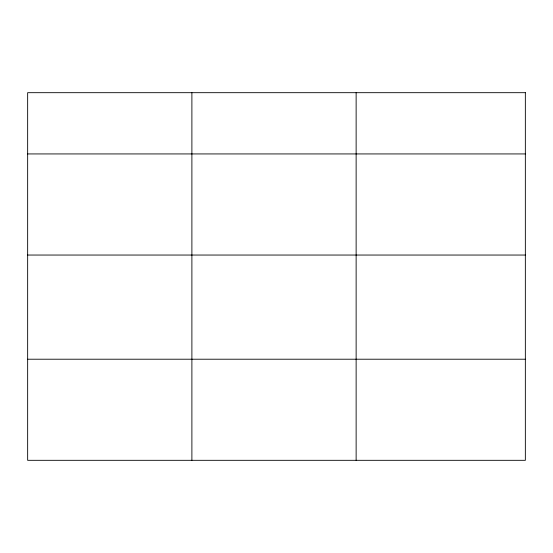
<?xml version="1.0" encoding="UTF-8"?>
<svg xmlns="http://www.w3.org/2000/svg" width="553" height="553" viewBox="0 0 553 553"><rect width="100%" height="100%" fill="white"/><g stroke="black" fill="none" stroke-linecap="round" stroke-linejoin="round"><path stroke-width="0.83" d="M27.65 153.934L525.35 153.934M27.65 255.044L525.35 255.044M27.65 359.215L525.35 359.215M356.132 92.683L356.132 460.317M191.891 92.683L191.891 460.317M525.35 92.683L27.65 92.683L27.65 460.317L525.35 460.317L525.35 92.683"/></g></svg>
